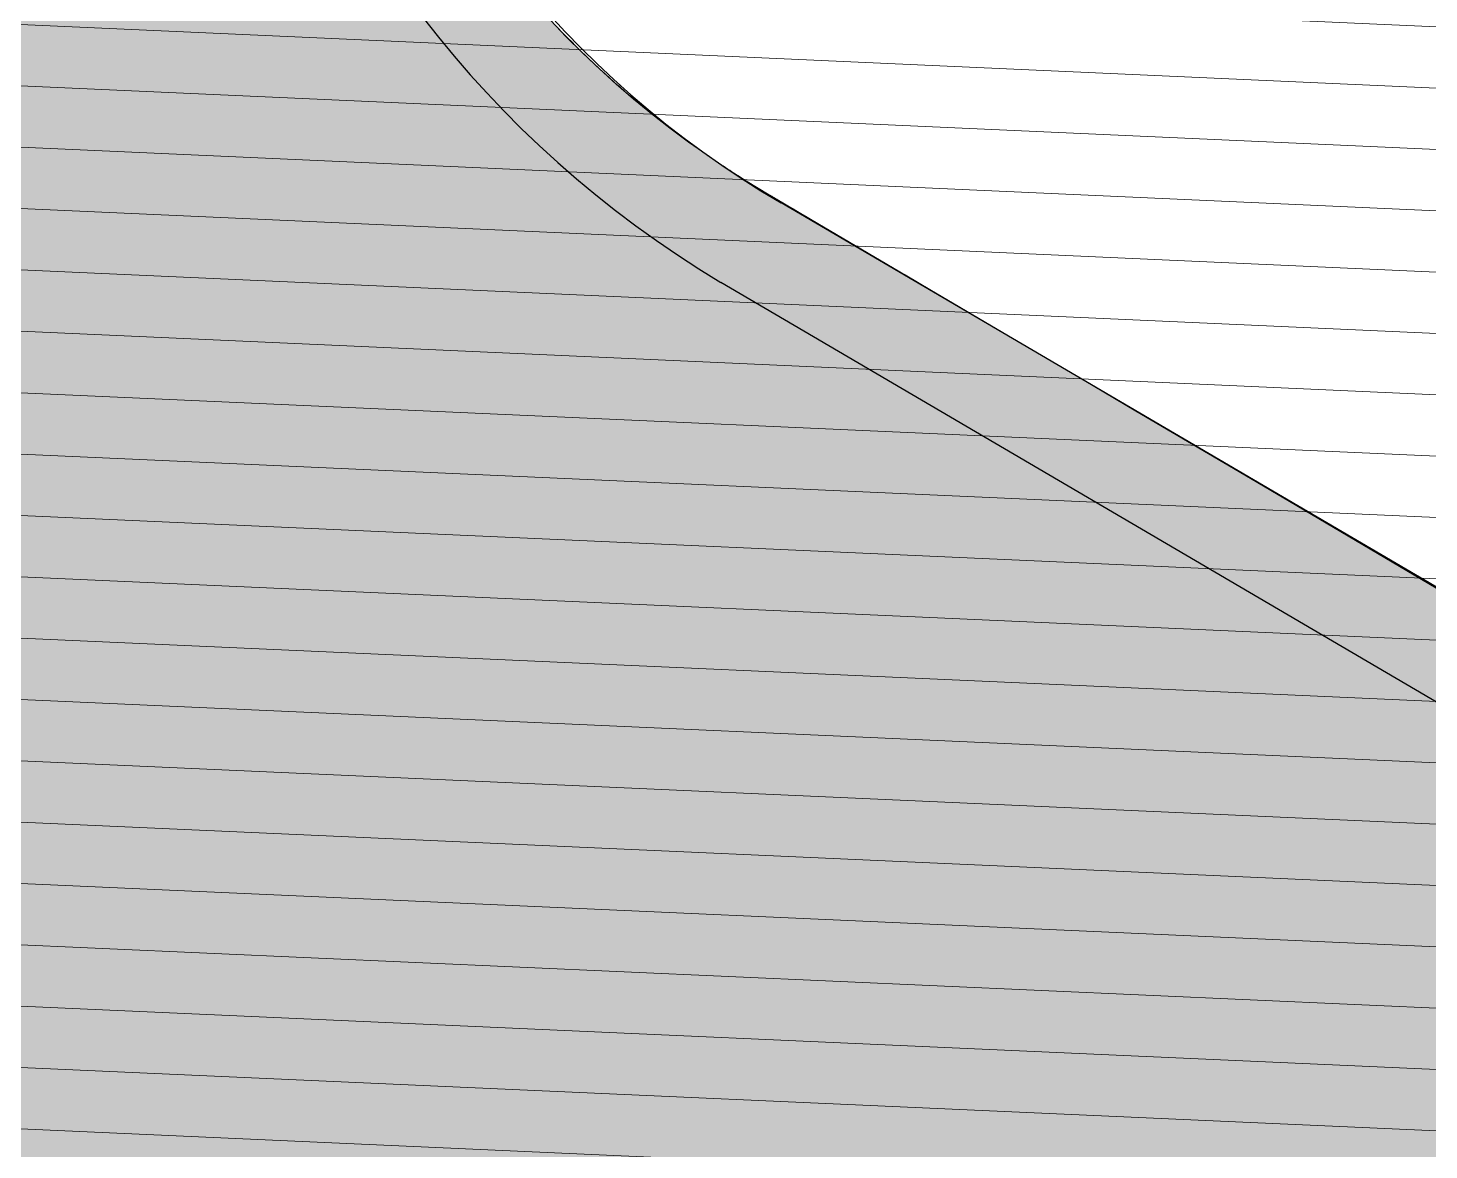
# Model space of a CAD drawing. Header units: millimetres. Extents: x -1030105 to 906887, y -616134 to 1220667.
# Drawn here: x 877654 to 880511, y -317905 to -315616 of the extents above; entities that cross this region are included whole.
import ezdxf

# ---------------------------------------------------------------- set-up
doc = ezdxf.new("R2010")
doc.units = ezdxf.units.MM
doc.header["$MEASUREMENT"] = 0
doc.linetypes.add('DASHEDX2', pattern=[38.099999999999994, 25.4, -12.7])
doc.layers.add('A-Wall', color=6, linetype='Continuous', lineweight=9)
doc.layers.add('QH_Ki hieu', color=6, linetype='Continuous', lineweight=15)
for name, color, linetype in [('A-WALL-PATT', 7, 'Continuous'), ('DA-ROOF-OTLN', 6, 'DASHEDX2'), ('XR-BC-Frame outside$0$LBC - BEACH CLUB - 240809 DG Rev$0$DA-DOOR-WIND', 21, 'Continuous')]:
    doc.layers.add(name, color=color, linetype=linetype)

# ---------------------------------------------------------------- blocks, each defined once
blk = doc.blocks.new('XR-BC-Frame outside-flat-1')
at = {"layer": 'XR-BC-Frame outside$0$LBC - BEACH CLUB - 240809 DG Rev$0$DA-DOOR-WIND'}
for p, q in [((-7099172.196139904, -1075332.41414464), (-7102461.233326928, -1073395.023180801)), ((-7099512.014223868, -1075366.685600756), (-7102584.520079021, -1073556.841338855))]:
    blk.add_line(p, q, dxfattribs=at)
for centre, radius, start, end in [((-7101447.453458363, -1071673.472150357), 2200, 155.1210891144141, 238.8789108855025), ((-7101446.156601006, -1071671.764859918), 2000, 155.2349736585892, 239.4999999999968)]:
    blk.add_arc(centre, radius, start, end, dxfattribs=at)
blk = doc.blocks.new('111111')
at = {"layer": 'A-WALL-PATT', "extrusion": (2.643228823645613e-09, 1.168364264361378e-09, 1)}
h = blk.add_hatch(color=255, dxfattribs=at)
h.dxf.hatch_style = 1
edge = h.paths.add_edge_path()
edge.add_arc((480219.7858931146, 1167791.09787471), 17.95625409759747, 175.2346372613609, 227.6738886339441, ccw=False)
edge.add_line((480201.8917090598, 1167792.589597952), (480202.2315401692, 1167792.561300864))
edge.add_arc((480222.4309556005, 1167791.040519092), 20.25658315083546, 175.6944150595487, 187.7190087789885)
edge.add_line((480202.3579235652, 1167788.319757092), (480204.5997450022, 1167789.337117267))
edge.add_arc((480222.0476552981, 1167797.118478969), 19.10442785426783, 145.1693927360603, 204.035758603613, ccw=False)
edge.add_line((480206.3658961516, 1167808.030013862), (480206.6457893145, 1167807.835217236))
edge.add_arc((480223.0313465552, 1167796.478204828), 19.93660494947684, 145.2737387224778, 152.2700192400054)
edge.add_line((480205.3844553026, 1167805.754812292), (480206.8575468386, 1167804.988690058))
edge.add_arc((480231.0203084841, 1167792.174037628), 27.35058257521144, 127.1256568996294, 152.0608829801929, ccw=False)
edge.add_line((480214.5124518351, 1167813.981032746), (480214.7174762934, 1167813.708542601))
edge.add_arc((480233.0424835267, 1167789.484511103), 30.37448916589842, 127.1067944420845, 131.2827606693089)
edge.add_line((480213.002136852, 1167812.309806221), (480214.060896104, 1167811.125455194))
edge.add_arc((480230.7274916021, 1167792.48184055), 25.00719441514041, 111.29988397985139, 131.7953544591053, ccw=False)
edge.add_arc((480220.8178296905, 1167817.89892954), 2.273381310523913, 291.3001728592886, 371.6272930335114)
edge.add_line((480223.0445597488, 1167818.35711709), (480222.2074872507, 1167822.425177181))
edge.add_arc((480227.0263550354, 1167798.802406044), 24.10926798767607, 64.48341949209521, 101.52971700896461, ccw=False)
edge.add_line((480237.4119592053, 1167820.560072025), (480238.6302300879, 1167822.408209587))
edge.add_line((480238.6302300878, 1167822.408209587), (480238.998944281, 1167822.16515746))
edge.add_arc((480239.8746579178, 1167820.981961209), 1.472014858031872, 56.60337364703821, 126.50608464958711, ccw=False)
edge.add_line((480240.6849013855, 1167822.210917378), (480243.0575554438, 1167820.646640719))
edge.add_arc((480242.2473126057, 1167819.417685503), 1.472013714957934, -13.299398889197107, 56.60337364721141, ccw=False)
edge.add_line((480243.6798488061, 1167819.079064165), (480244.0439820262, 1167818.838993168))
edge.add_line((480244.0439820262, 1167818.838993168), (480242.8060087438, 1167816.961268645))
edge.add_arc((480226.859658937, 1167798.957619081), 24.05031122019738, 22.08605235720961, 48.46776523492463, ccw=False)
edge.add_arc((480251.2524682179, 1167808.853456705), 2.273381310464571, 202.0361058680608, 287.0475638986841)
edge.add_line((480251.9189451343, 1167806.67996387), (480256.097917685, 1167807.961398394))
edge.add_arc((480232.9590440986, 1167798.477079689), 25.00719440767582, 288.0577122889798, 382.28807612535155, ccw=False)
edge.add_arc((480241.4153687264, 1167772.540225884), 2.273381310464986, 108.0585981395158, 193.7360100087398)
edge.add_line((480239.2070059465, 1167772.000414422), (480240.2324876577, 1167767.805179974))
edge.add_arc((480230.1419404856, 1167786.513554928), 21.25611525313659, 298.3406434867571, 302.8931188944929)
edge.add_line((480241.6855757181, 1167768.665111823), (480241.8707677272, 1167768.378773164))
edge.add_arc((480230.1419404829, 1167786.513554935), 21.59712245720434, 279.07103371546197, 302.8931188901852, ccw=False)
edge.add_line((480233.5469180391, 1167765.186533899), (480233.4931552357, 1167765.523276336))
edge.add_arc((480233.8486393159, 1167765.580031348), 0.3599861978954548, 10.237620173101675, 189.0710337108366, ccw=False)
edge.add_line((480234.2028942176, 1167765.644012026), (480234.0128835124, 1167766.429603166))
edge.add_arc((480230.3786145685, 1167781.455332801), 15.45899291117491, 242.6808204078638, 283.59698255433034, ccw=False)
edge.add_line((480223.2837562917, 1167767.720579514), (480222.8072664452, 1167766.55334782))
edge.add_arc((480232.8286476266, 1167791.860390475), 27.21900969372033, 248.3968407838984, 251.8019688948235)
edge.add_line((480224.3280890092, 1167766.00279987), (480224.221790846, 1167765.678783499))
edge.add_arc((480232.4777079789, 1167790.844024422), 26.48489226696013, 201.3728077976264, 251.8369778060728, ccw=False)
edge.add_line((480207.8142114389, 1167781.192006145), (480206.4037020448, 1167779.643295028))
edge.add_arc((480219.7894808211, 1167791.099284637), 17.61870515598718, 220.5579989796274, 227.6683501628283)
edge.add_line((480207.9246751551, 1167778.074494509), (480207.6950581236, 1167777.822379599))
at = {"layer": 'A-Wall', "extrusion": (2.643228823646299e-09, 1.168364264361702e-09, 1), "elevation": 0.03806475069832382}
blk.add_lwpolyline([(480207.6950581233, 1167777.822379598, -0.2328878377101954), (480201.8917090599, 1167792.589597952), (480202.231540169, 1167792.561300864, 0.05251538496944803), (480202.3579235647, 1167788.319757091), (480204.5997450018, 1167789.337117266, -0.2626546181741475), (480206.3658961517, 1167808.030013862), (480206.6457893146, 1167807.835217236, 0.03053651885314964), (480205.3844553026, 1167805.754812292), (480206.8575468385, 1167804.988690058, -0.1092318010861941), (480214.5124518352, 1167813.981032746), (480214.7174762934, 1167813.7085426, 0.01822310681375), (480213.0021368517, 1167812.309806221), (480214.0608961037, 1167811.125455194, -0.08966752457732981), (480221.643644639, 1167815.780842607, 0.3655874912846441), (480223.0445597488, 1167818.357117089), (480222.2074872504, 1167822.425177181, -0.1630677176795841), (480237.4119592052, 1167820.560072025), (480238.6302300875, 1167822.408209587), (480238.9989442808, 1167822.16515746, -0.3148321466877497), (480240.6849013849, 1167822.210917378), (480243.0575554435, 1167820.646640718, -0.3148324417924367), (480243.6798488057, 1167819.079064165), (480244.0439820261, 1167818.838993168), (480242.8060087435, 1167816.961268644, -0.1156230875817272), (480249.1451628543, 1167808.000504954, 0.3889362886530088), (480251.9189451341, 1167806.67996387), (480256.0979176848, 1167807.961398393, -0.4360080856279802), (480240.7106443744, 1167774.701620381, 0.3922854151885992), (480239.2070059464, 1167772.000414422), (480240.2324876575, 1167767.805179974, 0.01986653426235281), (480241.685575718, 1167768.665111823), (480241.8707677272, 1167768.378773164, -0.104319423563129), (480233.5469180389, 1167765.186533899), (480233.4931552354, 1167765.523276336, -0.9898710832779887), (480234.2028942175, 1167765.644012026), (480234.0128835124, 1167766.429603166, -0.1804517090033734), (480223.2837562913, 1167767.720579514), (480222.8072664448, 1167766.553347821, 0.01485876762310351), (480224.3280890086, 1167766.00279987), (480224.2217908453, 1167765.678783499, -0.2238204854565347), (480207.8142114386, 1167781.192006144), (480206.4037020448, 1167779.643295028, 0.03103471776045982), (480207.9246751549, 1167778.074494509)], format="xyb", close=True, dxfattribs=at)
at = {"extrusion": (2.643228823645945e-09, 1.168364264361599e-09, 1), "xscale": 0.001136690655233559, "yscale": 0.001136690655233559, "zscale": 0.001136690655233559, "rotation": 47.67388863394415}
blk.add_blockref('XR-BC-Frame outside-flat-1', (484786.0463419323, 1174597.0426995, 0.01545138014929481), dxfattribs=at)

msp = doc.modelspace()

# ---------------------------------------------------------------- hatches: boundary and pattern name
at = {"layer": 'QH_Ki hieu', "ltscale": 5}
h = msp.add_hatch(dxfattribs=at)
h.set_pattern_fill('ANSI31', color=256, scale=1000, angle=-47.56871865490706)
h.set_pattern_definition([(357.431281345093, (-1184316855.143314, -434748462.9681519), (5.602197619936724, 124.8743984242854), [])])
edge = h.paths.add_edge_path()
edge.add_arc((857549.6717386674, -308526.9851848008), 24915.76744409949, -47.56871865490706, 312.4312813450929)

# ---------------------------------------------------------------- linework, layer by layer
at = {"layer": 'A-Wall', "extrusion": (1.653306188088354e-06, -3.724823939533036e-07, 0.9999999999985639), "elevation": 38.08261807612951}
msp.add_lwpolyline([(834175.2437505391, -304362.4048349709, -0.2328878377101954), (840320.793718192, -291829.4504347976), (840504.1056644169, -292066.9303924912, 0.05251538496944803), (837824.6618067821, -294666.3381642101), (839815.843470023, -295518.3753536803, -0.2626546181741475), (853003.1823950016, -285571.1723008673), (853042.7969415801, -285868.5452785242, 0.03053651885314964), (850943.189987085, -286284.1467069477), (851319.9437440956, -287695.4596387472, -0.1092318010861941), (861702.7038132097, -287329.6332077837), (861647.4301173609, -287624.4972757663, 0.01822310681375), (859721.0477344922, -287340.7014863581), (859580.3002835023, -288731.1643494426, -0.08966752457732981), (867103.8240237514, -290892.4404642564, 0.3655874912846441), (869608.2885350484, -290273.1867355429), (871753.2820095237, -287315.2202744635, -0.1630677176795841), (879565.8622562523, -298295.9105015291), (881489.0773954462, -297990.1934517804), (881550.069724828, -298373.8860584238, -0.3148321466877497), (882580.393085877, -299441.5856338713), (882972.7124014576, -301910.7736136907, -0.3148324417924367), (882324.0586250727, -303245.2386198826), (882384.2681117064, -303624.1870644413), (880430.1459730287, -303934.6691174111, -0.1156230875817272), (878373.2959627354, -313369.4732316339, 0.3889362886530088), (879161.9643253948, -315954.4974174037), (882474.3247560024, -317907.7906701402, -0.4360080856279802), (851743.2097470292, -327654.8285509621, 0.3922854151885992), (849096.6491686518, -328281.5201147155), (846980.8887770727, -331437.3165500281, 0.01986653426235281), (848401.7275007325, -331870.5844515632), (848325.690145034, -332160.7883808019, -0.104319423563129), (841312.4927229946, -328649.8713958704), (841499.2647747278, -328415.1029980553, -0.9898710832779887), (841998.8968049885, -328804.3503446084), (842396.2880539487, -328214.7133607345, -0.1804517090033734), (836866.9637496239, -320481.0473829547), (835826.1710562387, -320864.3616939351, 0.01485876762310351), (836371.24653078, -322178.7288413889), (836097.7433988481, -322302.0010473247, -0.2238204854565347), (836434.1907385741, -302439.926638585), (834591.3300785216, -302443.0962376323, 0.03103471776045982), (834475.2433082078, -304361.8888553725)], format="xyb", close=True, dxfattribs=at)
at = {"layer": 'A-Wall', "extrusion": (1.653306188088354e-06, -3.724823939533039e-07, 0.9999999999985639)}
for points, elevation in [([(878732.7875848616, -315614.1281302931), (878736.7361054976, -315618.2442931837)], 38.05310358676174), ([(878736.7361054976, -315618.2442931837), (878740.6936438975, -315622.3463811708)], 38.05310358676169), ([(878740.6936438975, -315622.3463811708), (878744.6601304447, -315626.4343715535)], 38.05310358676153), ([(878744.6601304447, -315626.4343715535), (878748.6354955229, -315630.5082413397)], 38.05310358676193), ([(878748.6354955229, -315630.5082413397), (878752.6196697484, -315634.5679677121)], 38.05310358676203), ([(878752.6196697484, -315634.5679677121), (878756.6125837375, -315638.6135276203)], 38.05310358676157), ([(878756.6125837375, -315638.6135276203), (878760.6141674088, -315642.6448984799)], 38.05310358676146), ([(878760.6141674088, -315642.6448984799), (878764.624351844, -315646.662057357)], 38.05310358676203), ([(878764.624351844, -315646.662057357), (878768.6430669611, -315650.6649817835)], 38.05310358676162), ([(878768.6430669611, -315650.6649817835), (878772.6702436095, -315654.6536517359)], 38.05310358676211), ([(878772.6702436095, -315654.6536517359), (878776.7058114742, -315658.6280478311)], 38.05310358676171), ([(878776.7058114742, -315658.6280478311), (878780.7497011719, -315662.5881506276)], 38.05310358676149), ([(878780.7497011719, -315662.5881506276), (878784.8018433189, -315666.5339405678)], 38.05310358676179), ([(878784.8018433189, -315666.5339405678), (878788.8621676004, -315670.4653981521)], 38.05310358676165), ([(878788.8621676004, -315670.4653981521), (878792.930604633, -315674.3825041137)], 38.05310358676177), ([(878792.930604633, -315674.3825041137), (878797.0070845671, -315678.2852386037)], 38.05310358676118), ([(878797.0070845671, -315678.2852386037), (878801.0915377865, -315682.1735832287)], 38.05310358676159), ([(878801.0915377865, -315682.1735832287), (878805.1838949079, -315686.047520701)], 38.05310358676199), ([(878805.1838949079, -315686.047520701), (878809.2840856164, -315689.9070355372)], 38.05310358676203), ([(878809.2840856164, -315689.9070355372), (878813.3920405284, -315693.75211109)], 38.05310358676162), ([(878813.3920405284, -315693.75211109), (878817.5076900274, -315697.5827316433)], 38.0531035867619), ([(878817.5076900274, -315697.5827316433), (878821.6309642642, -315701.3988809573)], 38.05310358676169), ([(878821.6309642642, -315701.3988809573), (878825.7617938556, -315705.2005426172)], 38.05310358676208), ([(878825.7617938556, -315705.2005426172), (878829.9001084864, -315708.98770114)], 38.05310358676138), ([(878829.9001084864, -315708.98770114), (878834.0458394719, -315712.760340402)], 38.05310358676173), ([(878834.0458394719, -315712.760340402), (878838.1989164968, -315716.5184471319)], 38.05310358676181), ([(878838.1989164968, -315716.5184471319), (878842.3592701775, -315720.2620086988)], 38.05310358676149), ([(878842.3592701775, -315720.2620086988), (878846.526831597, -315723.9910120639)], 38.05310358676159), ([(878846.526831597, -315723.9910120639), (878850.7015304397, -315727.7054447128)], 38.05310358676138), ([(878850.7015304397, -315727.7054447128), (878854.8832980207, -315731.4052934904)], 38.05310358676161), ([(878854.8832980207, -315731.4052934904), (878859.072064258, -315735.090545824)], 38.05310358676141), ([(878859.072064258, -315735.090545824), (878863.2677600011, -315738.761188733)], 38.05310358676175), ([(878863.2677600011, -315738.761188733), (878867.4703158663, -315742.417209936)], 38.05310358676147), ([(878867.4703158663, -315742.417209936), (878871.6796624699, -315746.0585995956)], 38.05310358676167), ([(878871.6796624699, -315746.0585995956), (878875.8957306613, -315749.685347933)], 38.05310358676159), ([(878875.8957306613, -315749.685347933), (878880.1184517556, -315753.2974451694)], 38.05310358676174), ([(878880.1184517556, -315753.2974451694), (878884.3477561362, -315756.8948820496)], 38.05310358676168), ([(878884.3477561362, -315756.8948820496), (878888.5835753512, -315760.4776487366)], 38.05310358676184), ([(878888.5835753512, -315760.4776487366), (878892.8258395512, -315764.0457360336)], 38.05310358676141), ([(878892.8258395512, -315764.0457360336), (878897.0744802842, -315767.5991339872)], 38.05310358676166), ([(878897.0744802842, -315767.5991339872), (878901.3294281663, -315771.1378334585)], 38.05310358676193), ([(878901.3294281663, -315771.1378334585), (878905.5906145127, -315774.6618278704)], 38.05310358676167), ([(878905.5906145127, -315774.6618278704), (878909.8579711041, -315778.1711105286)], 38.05310358676107), ([(878909.8579711041, -315778.1711105286), (878914.1314292552, -315781.6656749725)], 38.0531035867614), ([(878914.1314292552, -315781.6656749725), (878918.4109202812, -315785.1455151482)], 38.05310358676165), ([(878918.4109202812, -315785.1455151482), (878922.6963759625, -315788.6106240709)], 38.05310358676189), ([(878922.6963759625, -315788.6106240709), (878926.9877273813, -315792.0609959198)], 38.05310358676191), ([(878926.9877273813, -315792.0609959198), (878931.2849060856, -315795.4966235935)], 38.05310358676181), ([(878931.2849060856, -315795.4966235935), (878935.587843856, -315798.9175015042)], 38.05310358676174), ([(878935.587843856, -315798.9175015042), (878939.8964727056, -315802.3236259266)], 38.05310358676181), ([(878939.8964727056, -315802.3236259266), (878944.2107246481, -315805.7149933681)], 38.05310358676202), ([(878944.2107246481, -315805.7149933681), (878948.5305316971, -315809.0916004528)], 38.05310358676105), ([(878948.5305316971, -315809.0916004528), (878952.8558265642, -315812.4534440955)], 38.05310358676152), ([(878952.8558265642, -315812.4534440955), (878957.1865410304, -315815.8005203384)], 38.05310358676132), ([(878957.1865410304, -315815.8005203384), (878961.5226075745, -315819.1328262126)], 38.05310358676181), ([(878961.5226075745, -315819.1328262126), (878965.8639579769, -315822.4503582839)], 38.05310358676154), ([(878965.8639579769, -315822.4503582839), (878970.2105247176, -315825.7531138749)], 38.05310358676131), ([(878970.2105247176, -315825.7531138749), (878974.5622409733, -315829.041091705)], 38.05310358676187), ([(878974.5622409733, -315829.041091705), (878978.9190394564, -315832.314291483)], 38.053103586762), ([(878978.9190394564, -315832.314291483), (878983.2808531115, -315835.5727132091)], 38.05310358676207), ([(878983.2808531115, -315835.5727132091), (878987.6476151163, -315838.8163561263)], 38.05310358676169), ([(878987.6476151163, -315838.8163561263), (878992.0192586485, -315842.0452199439)], 38.0531035867615), ([(878992.0192586485, -315842.0452199439), (878996.3957166525, -315845.2593040798)], 38.05310358676125), ([(878996.3957166525, -315845.2593040798), (879000.7769223064, -315848.4586084756)], 38.05310358676187), ([(879000.7769223064, -315848.4586084756), (879005.1628083219, -315851.643133015)], 38.05310358676113), ([(879005.1628083219, -315851.643133015), (879009.5533095062, -315854.8128796188)], 38.05310358676184), ([(879009.5533095062, -315854.8128796188), (879013.9483588042, -315857.9678511393)], 38.05310358676169), ([(879013.9483588042, -315857.9678511393), (879018.3478910236, -315861.10804973)], 38.05310358676184), ([(879018.3478910236, -315861.10804973), (879022.7518400404, -315864.2334778938)], 38.05310358676179), ([(879022.7518400404, -315864.2334778938), (879027.1601397304, -315867.3441379592)], 38.05310358676169), ([(879027.1601397304, -315867.3441379592), (879031.5727244357, -315870.4400327784)], 38.05310358676171), ([(879031.5727244357, -315870.4400327784), (879035.9895275667, -315873.521164796)], 38.0531035867615), ([(879035.9895275667, -315873.521164796), (879040.4104841634, -315876.5875366313)], 38.05310358676165), ([(879040.4104841634, -315876.5875366313), (879044.8355290336, -315879.639153232)], 38.0531035867619), ([(879044.8355290336, -315879.639153232), (879049.264597217, -315882.6760199533)], 38.05310358676167), ([(879049.264597217, -315882.6760199533), (879053.6976235214, -315885.698141859)], 38.05310358676142), ([(879053.6976235214, -315885.698141859), (879058.1345439185, -315888.7055241882)], 38.05310358676138), ([(879058.1345439185, -315888.7055241882), (879062.5752934483, -315891.6981721792)], 38.05310358676179), ([(879062.5752934483, -315891.6981721792), (879067.0198064524, -315894.6760913037)], 38.05310358676117), ([(879067.0198064524, -315894.6760913037), (879071.4680191356, -315897.6392862183)], 38.05310358676147), ([(879071.4680191356, -315897.6392862183), (879075.9198667709, -315900.5877632677)], 38.05310358676195), ([(879075.9198667709, -315900.5877632677), (879080.3752846314, -315903.5215296113)], 38.0531035867613), ([(879080.3752846314, -315903.5215296113), (879084.8342107838, -315906.4405928744)], 38.05310358676189), ([(879084.8342107838, -315906.4405928744), (879089.2965800356, -315909.3449614389)], 38.05310358676164), ([(879089.2965800356, -315909.3449614389), (879093.7623299886, -315912.2346428135)], 38.05310358676209), ([(879093.7623299886, -315912.2346428135), (879098.231396614, -315915.1096450893)], 38.05310358676189), ([(879098.231396614, -315915.1096450893), (879102.7037161164, -315917.9699758912)], 38.05310358676162), ([(879102.7037161164, -315917.9699758912), (879107.1792256314, -315920.8156434848)], 38.0531035867615), ([(879107.1792256314, -315920.8156434848), (879111.6519819241, -315923.6432259583)], 38.05310358676115), ([(879111.6519819241, -315923.6432259583), (879116.0925258646, -315926.4355844731)], 38.05310358676119), ([(879116.0925258646, -315926.4355844731), (879120.4655186502, -315929.1721504793)], 38.05310358676168), ([(879120.4655186502, -315929.1721504793), (879124.7356217118, -315931.8323560088)], 38.05310358676175), ([(879124.7356217118, -315931.8323560088), (879128.867496247, -315934.3956319878)], 38.0531035867615), ([(879128.867496247, -315934.3956319878), (879132.825804152, -315936.841410448)], 38.05310358676128), ([(879132.825804152, -315936.841410448), (879136.575206392, -315939.1491227813)], 38.05310358676163), ([(879136.575206392, -315939.1491227813), (879140.0803643973, -315941.2982007868)], 38.05310358676137), ([(879140.0803643973, -315941.2982007868), (879143.3122439538, -315943.2720014972)], 38.05310358676147), ([(879143.3122439538, -315943.2720014972), (879146.2670289674, -315945.0695847424)], 38.05310358676192), ([(879146.2670289674, -315945.0695847424), (879148.9472070007, -315946.6939355858)], 38.05310358676149), ([(879148.9472070007, -315946.6939355858), (879151.3552665473, -315948.1480393239)], 38.05310358676166), ([(879151.3552665473, -315948.1480393239), (879153.4936954031, -315949.4348813693)], 38.05310358676172), ([(879153.4936954031, -315949.4348813693), (879155.364981596, -315950.5574470765)], 38.05310358676176), ([(879155.364981596, -315950.5574470765), (879156.9716129216, -315951.518721509)], 38.05310358676162), ([(879156.9716129216, -315951.518721509), (879158.3160781065, -315952.3216898466)], 38.05310358676178), ([(879158.3160781065, -315952.3216898466), (879159.4061779088, -315952.9722633684)], 38.05310358676166), ([(879159.4061779088, -315952.9722633684), (879160.2709670315, -315953.4880559455)], 38.05310358676167), ([(879160.2709670315, -315953.4880559455), (879160.9448131404, -315953.8896073151)], 38.05310358676146), ([(879160.9448131404, -315953.8896073151), (879161.4620848324, -315954.197456807)], 38.05310358676162), ([(879161.4620848324, -315954.197456807), (879161.8571490746, -315954.4321446825)], 38.05310358676172), ([(879161.8571490746, -315954.4321446825), (879162.164374464, -315954.6142100968)], 38.05310358676163), ([(879162.164374464, -315954.6142100968), (879162.4181284334, -315954.7641927289)], 38.05310358676148), ([(879162.4181284334, -315954.7641927289), (879162.6527791142, -315954.9026326655)], 38.0531035867618), ([(879162.6527791142, -315954.9026326655), (879162.897423119, -315955.0469155452)], 38.05310358676195), ([(879162.897423119, -315955.0469155452), (879163.160074013, -315955.201812592)], 38.05310358676179), ([(879163.160074013, -315955.201812592), (879163.443473377, -315955.3689418623)], 38.05310358676125), ([(879163.443473377, -315955.3689418623), (879163.750363956, -315955.5499207141)], 38.05310358676167), ([(879163.750363956, -315955.5499207141), (879164.0834873307, -315955.746366622)], 38.05310358676145), ([(879164.0834873307, -315955.746366622), (879164.4455860134, -315955.959897468)], 38.05310358676131), ([(879164.4455860134, -315955.959897468), (879164.8394022833, -315956.1921306682)], 38.05310358676165), ([(879164.8394022833, -315956.1921306682), (879165.2676777213, -315956.4446841629)], 38.05310358676125), ([(879165.2676777213, -315956.4446841629), (879165.7334728863, -315956.719362564)], 38.05310358676178), ([(879165.7334728863, -315956.719362564), (879166.2411195922, -315957.0187212463)], 38.05310358676162), ([(879166.2411195922, -315957.0187212463), (879166.7952686313, -315957.3455017905)], 38.05310358676189), ([(879166.7952686313, -315957.3455017905), (879167.4005696315, -315957.702446825)], 38.05310358676171), ([(879167.4005696315, -315957.702446825), (879168.061673152, -315958.0922983966)], 38.05310358676157), ([(879168.061673152, -315958.0922983966), (879168.7832292865, -315958.517798959)], 38.05310358676153), ([(879168.7832292865, -315958.517798959), (879169.5698883615, -315958.9816902677)], 38.05310358676199), ([(879169.5698883615, -315958.9816902677), (879170.4263002377, -315959.486714835)], 38.05310358676157), ([(879170.4263002377, -315959.486714835), (879171.3578903347, -315960.036072103)], 38.05310358676153), ([(879171.3578903347, -315960.036072103), (879172.3731842121, -315960.6347889436)], 38.05310358676157), ([(879172.3731842121, -315960.6347889436), (879173.4814820575, -315961.2883502065)], 38.05310358676178), ([(879173.4814820575, -315961.2883502065), (879174.6920840578, -315962.002240392)], 38.05310358676149), ([(879174.6920840578, -315962.002240392), (879176.0142910989, -315962.7819435933)], 38.05310358676168), ([(879176.0142910989, -315962.7819435933), (879177.457403368, -315963.6329443689)], 38.05310358676169), ([(879177.457403368, -315963.6329443689), (879179.0307210522, -315964.5607273938)], 38.05310358676177), ([(879179.0307210522, -315964.5607273938), (879180.7435450372, -315965.5707766447)], 38.05310358676156), ([(879180.7435450372, -315965.5707766447), (879182.6191257914, -315966.6768035182)], 38.05310358676149), ([(879182.6191257914, -315966.6768035182), (879184.7365170015, -315967.9254255403)], 38.05310358676128), ([(879184.7365170015, -315967.9254255403), (879187.1887228681, -315969.3714871915)], 38.05310358676173), ([(879187.1887228681, -315969.3714871915), (879190.0687471263, -315971.0698324285)], 38.05310358676181), ([(879190.0687471263, -315971.0698324285), (879193.4695937434, -315973.0753057898)], 38.05310358676171), ([(879193.4695937434, -315973.0753057898), (879197.4842669206, -315975.4427516397)], 38.05310358676178), ([(879197.4842669206, -315975.4427516397), (879202.2057703927, -315978.227014342)], 38.05310358676155), ([(879202.2057703927, -315978.227014342), (879207.7271088257, -315981.4829377953)], 38.05310358676174), ([(879207.7271088257, -315981.4829377953), (879214.1319850688, -315985.2598821541)], 38.05310358676151), ([(879214.1319850688, -315985.2598821541), (879221.4669014557, -315989.5852698043)], 38.05310358676195), ([(879221.4669014557, -315989.5852698043), (879229.7690592005, -315994.4810382237)], 38.05310358676154), ([(879229.7690592005, -315994.4810382237), (879239.0756604492, -315999.9691250647)], 38.05310358676129), ([(879239.0756604492, -315999.9691250647), (879249.4239066493, -316006.0714682711)], 38.0531035867616), ([(879249.4239066493, -316006.0714682711), (879260.8509997136, -316012.8100050294)], 38.05310358676155), ([(879260.8509997136, -316012.8100050294), (879273.3941406242, -316020.2066738071)], 38.05310358676188), ([(879273.3941406242, -316020.2066738071), (879287.090531294, -316028.2834119077)], 38.05310358676194), ([(879287.090531294, -316028.2834119077), (879302.194382739, -316037.1901269333)], 38.05310358676163), ([(879302.194382739, -316037.1901269333), (879319.8279430856, -316047.5886073342)], 38.05310358676174), ([(879319.8279430856, -316047.5886073342), (879341.3304702612, -316060.2686106956)], 38.05310358676123), ([(879341.3304702612, -316060.2686106956), (879368.0412221933, -316076.0198951845)], 38.05310358676142), ([(879368.0412221933, -316076.0198951845), (879401.2994565768, -316095.6322187937)], 38.05310358676125), ([(879401.2994565768, -316095.6322187937), (879442.4444311066, -316119.8953393411)], 38.05310358676158), ([(879442.4444311066, -316119.8953393411), (879492.8154032448, -316149.599015285)], 38.05310358676155), ([(879492.8154032448, -316149.599015285), (879553.751631384, -316185.5330040359)], 38.05310358676146), ([(879553.751631384, -316185.5330040359), (879630.2877322076, -316230.6662110875)], 38.05310358676196), ([(879630.2877322076, -316230.6662110875), (879742.2397599795, -316296.6841296671)], 38.05310358676154), ([(879742.2397599795, -316296.6841296671), (879913.1191293485, -316397.451400038)], 38.0531035867619), ([(879913.1191293485, -316397.451400038), (880166.4372537998, -316546.8326626375)], 38.0531035867613), ([(880166.4372537998, -316546.8326626375), (880525.7055472835, -316758.6925580778)], 38.05310358676151)]:
    msp.add_lwpolyline(points, dxfattribs=dict(at, elevation=elevation))
at = {"layer": 'QH_Ki hieu', "ltscale": 5}
msp.add_circle((857549.6717386674, -308526.9851848008, 14.31431078371812), 24915.76744409949, dxfattribs=at)

# ---------------------------------------------------------------- block references
at = {"layer": 'DA-ROOF-OTLN', "color": 66, "true_color": 0x5d8311, "extrusion": (1.650660567056104e-06, -3.713194567142038e-07, 0.9999999999985687), "xscale": 879.746829444427, "yscale": 879.746829444427, "zscale": 879.746829444427, "rotation": 312.4246562402255}
msp.add_blockref('111111', (-1042519697.339903, -381528433.055257, 4.592712676685551), dxfattribs=at)

doc.saveas('drawing.dxf')
